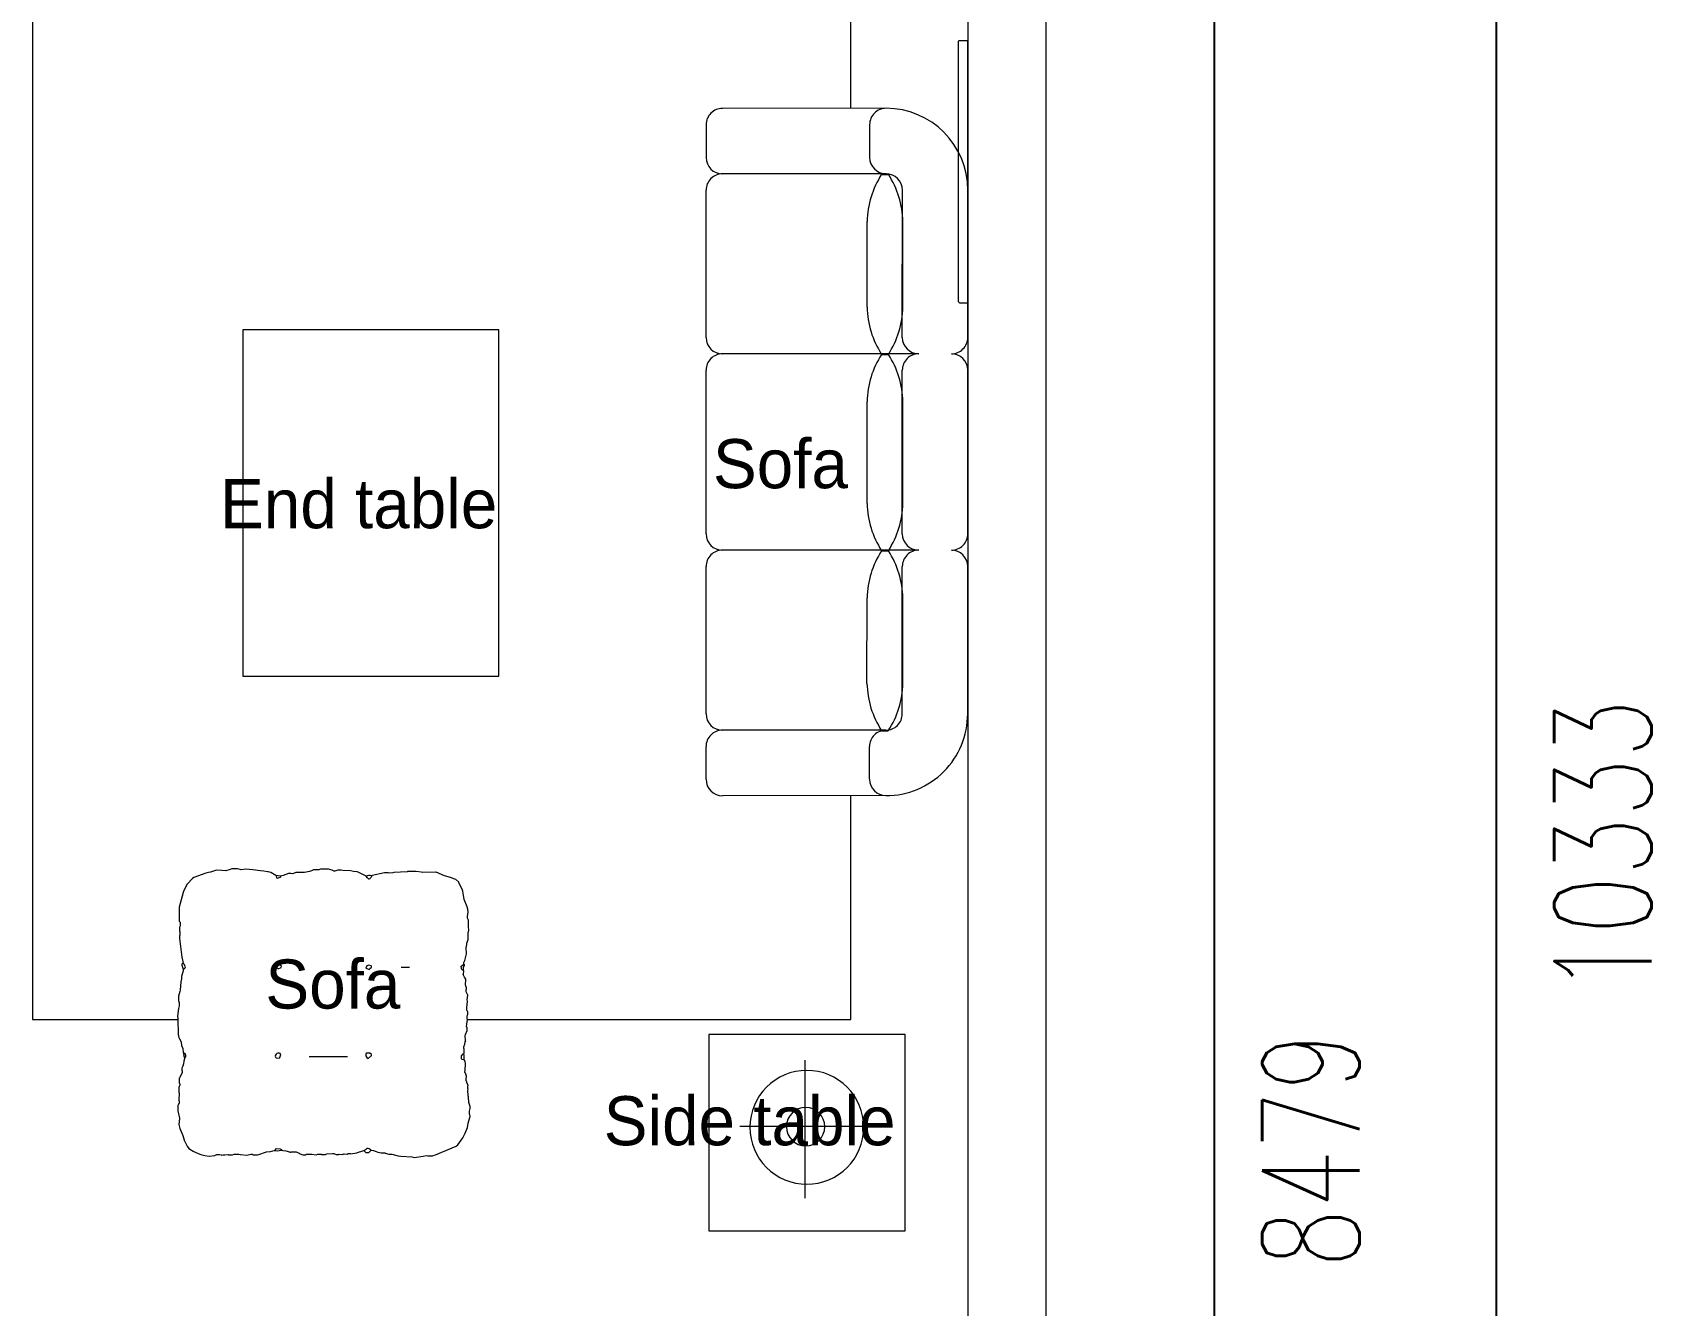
# Model space of a CAD drawing. Header units: millimetres. Extents: x 7725 to 15924, y -1264 to 13015.
# Drawn here: x 10975 to 15924, y 5345 to 9235 of the extents above; entities that cross this region are included whole.
import ezdxf

# ---------------------------------------------------------------- set-up
doc = ezdxf.new("R2010")
doc.units = ezdxf.units.MM
doc.set_wipeout_variables(frame=1)
doc.linetypes.add('ACAD_ISO07W100', pattern=[3, 0, -3])
for name, color, linetype, lineweight in [('BS-非承重墙', 255, 'Continuous', 13), ('DS-活动家具', 4, 'Continuous', 13), ('DS-绿化陈设', 4, 'Continuous', 13)]:
    doc.layers.add(name, color=color, linetype=linetype, lineweight=lineweight)
doc.layers.add('PUB_DIM', color=3, linetype='Continuous')
doc.styles.add('_TCH_DIM_T3', font='SIMPLEX', dxfattribs={"width": 0.705882, "bigfont": 'GBCBIG'})

# ---------------------------------------------------------------- blocks, each defined once
blk = doc.blocks.new('Symbol(furniture)972680_f_116_undefined__0_2_3529155b5ca4420893392873dd5757be')
at = {"color": 7, "linetype": 'ACAD_ISO07W100', "ltscale": 10}
blk.add_wipeout([(277.3, 2166.8), (296.5, 2176.4), (2667.7, 2176.4), (2677.3, 2157.2), (2677.3, 189.2), (2660.5, 177.2), (289.3, 177.2), (277.3, 194), (277.3, 194)], dxfattribs=at).dxf.layer = 'DS-绿化陈设'
at = {"layer": 'DS-绿化陈设', "color": 4, "linetype": 'Continuous', "flags": 128}
blk.add_lwpolyline([(277.3, 176.8), (2677.3, 176.8), (2677.3, 2176.8), (277.3, 2176.8), (277.3, 176.8)], dxfattribs=at)
blk = doc.blocks.new('Symbol(furniture)972679_f_234_undefined__0_SmartLegend_835bd0d2306c4173ba29ed899aad8af3')
at = {"color": 7, "linetype": 'ACAD_ISO07W100', "ltscale": 10}
blk.add_wipeout([(21, 529), (22, 537), (25, 545), (27, 553), (27, 565), (24, 573), (24, 589), (26, 597), (28, 605), (30, 613), (31, 621), (32, 629), (33, 637), (34, 645), (34, 657), (36, 665), (38, 673), (41, 681), (38, 689), (36, 697), (40, 705), (39, 715), (37, 723), (35, 731), (34, 745), (33, 753), (32, 763), (31, 771), (30, 779), (29, 787), (28, 801), (29, 809), (28, 831), (30, 839), (30, 849), (27, 857), (27, 903), (29, 911), (32, 919), (34, 927), (36, 935), (38, 943), (40, 951), (42, 959), (45, 967), (51, 979), (55, 985), (74, 1005), (82, 1008), (90, 1011), (98, 1014), (106, 1017), (114, 1020), (122, 1022), (130, 1025), (138, 1025), (146, 1027), (154, 1030), (162, 1033), (170, 1033), (178, 1031), (186, 1030), (194, 1031), (202, 1034), (210, 1037), (232, 1037), (240, 1035), (250, 1035), (260, 1036), (272, 1037), (280, 1036), (288, 1034), (298, 1034), (306, 1032), (314, 1030), (322, 1029), (330, 1028), (338, 1027), (346, 1026), (362, 1019), (370, 1014), (378, 1014), (386, 1012), (394, 1014), (402, 1017), (410, 1020), (422, 1021), (430, 1021), (438, 1025), (464, 1025), (472, 1024), (480, 1026), (488, 1028), (500, 1034), (520, 1034), (528, 1036), (556, 1036), (564, 1034), (576, 1029), (584, 1032), (596, 1033), (604, 1031), (632, 1031), (642, 1027), (650, 1026), (658, 1026), (678, 1016), (686, 1011), (694, 1014), (704, 1014), (714, 1015), (722, 1017), (730, 1019), (738, 1020), (746, 1022), (764, 1023), (772, 1021), (780, 1023), (788, 1025), (818, 1026), (830, 1027), (864, 1028), (872, 1026), (880, 1025), (888, 1024), (898, 1024), (920, 1025), (932, 1026), (942, 1021), (952, 1017), (962, 1013), (970, 1011), (978, 1009), (986, 1007), (996, 1002), (1004, 999), (1010, 995), (1027, 963), (1029, 955), (1031, 947), (1031, 937), (1032, 929), (1035, 921), (1040, 911), (1043, 903), (1045, 895), (1046, 887), (1045, 879), (1044, 871), (1045, 863), (1047, 855), (1047, 843), (1048, 827), (1048, 817), (1046, 809), (1046, 799), (1047, 787), (1042, 775), (1041, 767), (1040, 759), (1040, 749), (1041, 737), (1038, 729), (1036, 721), (1034, 713), (1031, 705), (1033, 697), (1030, 689), (1030, 679), (1032, 671), (1030, 663), (1038, 647), (1038, 639), (1037, 631), (1039, 623), (1041, 615), (1040, 607), (1041, 599), (1045, 591), (1044, 583), (1043, 575), (1045, 567), (1044, 559), (1042, 551), (1042, 539), (1045, 531), (1045, 523), (1043, 515), (1043, 507), (1044, 495), (1042, 487), (1042, 479), (1043, 467), (1037, 453), (1036, 445), (1037, 431), (1035, 423), (1033, 415), (1031, 407), (1032, 387), (1032, 379), (1033, 369), (1034, 361), (1037, 353), (1038, 337), (1036, 329), (1035, 321), (1038, 313), (1041, 305), (1039, 297), (1040, 289), (1043, 281), (1046, 273), (1045, 265), (1045, 243), (1047, 235), (1048, 213), (1051, 205), (1054, 197), (1053, 189), (1051, 181), (1052, 171), (1054, 163), (1049, 153), (1047, 145), (1046, 137), (1045, 129), (1042, 121), (1038, 111), (1034, 101), (1030, 93), (1023, 79), (1019, 73), (1010, 63), (998, 56), (990, 53), (982, 50), (972, 45), (964, 42), (956, 39), (946, 34), (938, 31), (930, 28), (922, 25), (914, 24), (904, 24), (896, 26), (888, 23), (876, 22), (868, 21), (860, 20), (850, 20), (842, 21), (834, 23), (820, 23), (812, 24), (798, 24), (790, 26), (782, 28), (774, 31), (766, 30), (758, 33), (750, 35), (734, 35), (720, 41), (712, 43), (704, 44), (698, 38), (690, 35), (682, 40), (674, 43), (666, 40), (658, 37), (650, 35), (640, 34), (632, 32), (624, 33), (616, 31), (608, 31), (600, 29), (592, 30), (584, 28), (572, 33), (564, 34), (552, 33), (544, 30), (536, 28), (528, 30), (516, 30), (508, 28), (500, 28), (492, 30), (476, 30), (468, 28), (460, 29), (440, 39), (422, 39), (414, 40), (406, 42), (398, 43), (390, 44), (380, 44), (372, 42), (364, 44), (356, 42), (348, 40), (334, 39), (322, 33), (314, 31), (306, 29), (288, 28), (280, 30), (272, 28), (252, 27), (244, 29), (236, 31), (222, 31), (214, 28), (206, 27), (198, 29), (180, 28), (172, 28), (164, 29), (156, 28), (148, 26), (138, 25), (126, 24), (118, 25), (110, 27), (100, 31), (92, 33), (72, 43), (64, 48), (58, 53), (49, 69), (46, 77), (43, 85), (40, 93), (37, 101), (34, 109), (31, 117), (28, 125), (26, 133), (25, 145), (27, 153), (27, 163), (25, 171), (23, 179), (22, 201), (26, 211), (26, 219), (25, 233), (26, 241), (25, 265), (29, 273), (28, 281), (27, 299), (32, 307), (37, 317), (37, 325), (36, 333), (40, 341), (42, 349), (42, 359), (45, 367), (43, 375), (43, 385), (41, 393), (40, 403), (34, 415), (34, 427), (26, 441), (24, 449), (23, 467), (22, 495), (22, 495)], dxfattribs=at).dxf.layer = 'DS-活动家具'
at = {"layer": 'DS-活动家具', "color": 4, "linetype": 'Continuous', "flags": 128}
for points in [[(692, 1004), (690.8, 1005.9), (686, 1011), (670.2, 1020.2), (657.9, 1025.6), (655.1, 1026.4), (642, 1027.5), (631, 1030.5), (604, 1031.5), (597.1, 1032.4), (596, 1033), (586, 1033), (576, 1029), (573.9, 1029.7), (566.1, 1033.2), (554, 1036), (525, 1036), (520, 1034.5), (501, 1033.5), (493.1, 1030.7), (486.9, 1028.2), (468.8, 1024.3), (464, 1024.5), (438, 1025), (430.1, 1020.8), (426, 1019.5), (421, 1021), (412, 1021), (393.1, 1013.7), (383, 1012), (369.1, 1014.2), (368, 1014), (350.5, 1024.1), (341.1, 1026.4), (338.1, 1027.3), (325, 1029.4), (313, 1030.5), (286, 1034.5), (260.1, 1036.5), (245, 1034), (241.9, 1034.6), (232, 1037), (212, 1037), (206.1, 1035.6), (191, 1030), (177.1, 1031.4), (157.9, 1032.2), (137.1, 1025.2), (130.1, 1024.6), (120.9, 1022.3), (78, 1007), (73.1, 1003.8), (54.2, 983.9), (42.4, 960.9), (40.6, 954.1), (27, 902), (27, 853), (29.2, 850.1), (30, 849), (30, 838), (28.6, 833.1), (28, 832), (28, 817), (29, 816), (29, 802), (28, 801), (28, 792), (36.4, 726.1), (39.6, 710.9), (40, 705), (39, 704), (36, 701), (36, 697), (39.3, 687.1), (41, 681), (48.1, 688.6), (49, 692), (43, 702.7), (40, 705)], [(369, 1014), (369.9, 1006.2), (375, 1004), (384.9, 1009.1), (387, 1012)], [(1031, 385), (1032, 388), (1032, 403), (1031, 404), (1031, 409), (1034.3, 418.9), (1036.4, 426.9), (1038, 430), (1037.4, 432), (1036, 448), (1037.4, 452.9), (1043, 467), (1043, 477), (1041.8, 478.9), (1041, 480), (1042.4, 488.9), (1044, 506), (1043, 507), (1043, 516), (1044.4, 521.9), (1045, 523), (1045, 533), (1043.8, 534.9), (1042.8, 536.9), (1042, 538), (1042, 549), (1043.4, 558), (1044.3, 571), (1043, 575), (1045, 592), (1041.4, 599.1), (1040, 603), (1040, 612), (1041, 613), (1041, 617), (1038.7, 623.9), (1037.8, 625.9), (1037, 627), (1038, 648), (1033.8, 654.8), (1029.6, 661.9), (1029, 666), (1029.8, 667.1), (1031.5, 676.5), (1030, 680), (1030.5, 690), (1033, 696), (1033, 699), (1031, 701), (1031.4, 706.9), (1034.3, 713.9), (1041, 738), (1040, 759), (1041.5, 770), (1042.4, 774.9), (1047, 788), (1046, 810), (1049, 821), (1049, 825), (1047.6, 828.9), (1047.3, 856.1), (1044.7, 862.9), (1044, 864), (1044, 871), (1046.4, 882.9), (1047, 884), (1045.4, 895.1), (1043.3, 903.1), (1032.4, 929.1), (1030.5, 945), (1027.7, 958.9), (1026.7, 961.9), (1013.8, 988.9), (1013.2, 990.1), (1003.4, 999.8), (996.1, 1002.3), (987.9, 1005.7), (976.1, 1009.4), (962.9, 1012.8), (933.1, 1025.2), (932, 1026), (887, 1024), (880.1, 1025.4), (863, 1028), (832, 1028), (831, 1027.4), (784.1, 1024.6), (781.1, 1023.7), (768.6, 1021.7), (764, 1023), (751, 1023), (707.1, 1013.6), (706, 1013)], [(376, 684), (387, 689), (388.1, 694.2), (384.1, 696.2), (383, 697), (369, 697), (369, 692), (376, 684)], [(697, 682), (698.8, 684.1), (705, 691), (705, 694), (704, 695), (696, 697), (688.4, 694.9), (685.9, 687.3), (686, 687), (697, 682)], [(810, 690), (839, 690)], [(1030, 680), (1026, 680), (1024, 682), (1023.2, 686.1), (1021.9, 693.7), (1027.6, 698.9), (1028, 699), (1031, 701)], [(41, 681), (40.2, 677.9), (34.5, 657.2), (34.4, 648.9), (32.6, 639.1), (29.6, 609.1), (28.3, 604.9), (24, 588), (24, 572), (26.3, 566.1), (27, 565), (27, 554), (24.6, 545.1), (21, 517.3), (21.5, 509), (23.5, 453), (25.7, 441.9), (27.2, 438.1), (33.5, 427), (34.5, 414), (39.5, 404), (40.9, 389.1), (42, 387), (43, 383), (42, 382), (44.8, 369.3), (45, 369), (44.7, 367.1), (42.5, 359), (41.5, 349), (39.8, 341.1), (36, 334), (36, 326), (37, 325), (37, 317), (27.6, 300.1), (27, 299), (27, 282), (28.2, 280.1), (29, 279), (29, 273), (27.8, 271.1), (26.8, 269.1), (25, 266), (25, 248), (26, 247), (25, 220), (26, 219), (26, 212), (22.7, 203.1), (22, 202), (22, 183), (28, 157), (27.4, 155.9), (25.6, 135.4), (29.2, 121.1), (39.3, 96.1), (45.8, 76.9), (46.8, 74.9), (54.2, 58.2), (60, 51), (76.1, 41.2), (80.8, 38.8), (93.1, 32.3), (102.9, 29.6), (117, 25.4), (132, 24), (151.9, 26.3), (154.9, 27.3), (159, 29), (169, 29), (174.9, 27.6), (176, 27), (182.1, 27.6), (187.9, 28.4), (199, 29), (200.1, 28.4), (214.6, 28.3), (221, 31), (237, 31), (241.9, 29.6), (243.1, 29.4), (265, 27.2), (279, 30), (284, 30), (286.9, 28.7), (288, 28), (303, 28), (307.9, 29.4), (334.9, 38.5), (335, 38.5), (348.9, 40.4), (356.9, 42.3), (364, 44), (374.8, 42.1), (379.1, 43.6), (388, 45)], [(366, 373), (369, 370), (379, 369)], [(485, 375), (621, 375)], [(705, 379), (705, 382), (700, 387), (687, 387), (686, 386), (685, 385), (685, 378), (689, 372), (693, 368), (694, 368), (705, 379)], [(704, 45), (712.1, 43.4), (721.9, 39.8), (728.1, 37.2), (739.9, 35), (740, 35), (753, 35), (754.1, 34.3), (766, 30), (767, 31), (777, 31), (799.4, 24.1), (809, 23.5), (847.6, 20.7), (856, 19), (887.9, 23.3), (898.4, 26.1), (904.1, 24.4), (920.3, 24.6), (922.9, 25.4), (931.1, 27.8), (1003.9, 59.2), (1010, 63), (1028, 87.8), (1033.8, 100.1), (1036.2, 104.9), (1043.6, 125.1), (1046.6, 140.1), (1052.1, 159.6), (1054, 163), (1051, 174), (1051, 182), (1054, 192), (1054, 199), (1048.5, 213), (1047.5, 233), (1046.6, 236.9), (1046.4, 238.1), (1045.1, 255.7), (1046, 260), (1045, 261), (1045, 272), (1046, 273), (1042.2, 283.1), (1041.3, 285.1), (1039, 290), (1039, 297), (1041, 303), (1041, 306), (1036.8, 315.9), (1035.8, 317.9), (1035, 319), (1035.6, 327.1), (1037.5, 349), (1035.8, 358.8), (1032, 364), (1025.1, 364.5), (1023, 367)], [(1023, 367), (1023, 378), (1028.9, 384.2), (1031, 385)], [(364, 44), (370, 51), (383.1, 49.4), (387.8, 47.2), (388, 45), (392, 43.5), (403, 42.5), (415.9, 38.6), (417, 38), (421, 38), (422, 39), (439, 39), (449.9, 33.8), (453.9, 31.8), (463, 28), (472, 28), (476, 30), (495, 30), (509.5, 28.2), (516, 30), (528, 30), (529.1, 29.3), (542.4, 29.5), (547.1, 31.6), (567.1, 33.4), (571.9, 32.6), (581.1, 29.3), (589, 29.3), (590, 30), (603, 29), (605.9, 30.3), (607.9, 31.2), (609, 32), (620, 31), (622.9, 32.3), (624, 33), (630, 33), (631, 32), (654.1, 35.7), (655.9, 36.3), (675.1, 42.6), (678, 43), (685, 36), (695.8, 36.8), (703, 44)], [(703, 44), (704, 45)]]:
    blk.add_lwpolyline(points, dxfattribs=at)
at = {"layer": 'DS-活动家具', "color": 4, "linetype": 'Continuous'}
for centre, radius, start, end in [((698.4, 987.6), 26.5, 73.4038, 118.0174), ((696.5, 1008.4), 6.29, 224.927, 336.1766), ((698.4, 1012.5), 7.62, 299.9383, 3.7493), ((43.1, 380.8), 6.33, 12.1396, 100.1188), ((41.3, 377.5), 9.27, 293.7983, 29.8575), ((377.3, 375.9), 11.6, 121.9655, 194.5861), ((376.5, 378.3), 9.26, 23.5982, 125.8218), ((368.6, 381.7), 16.4, 309.425, 1.0247), ((991.1, 372.6), 41.8, 348.1714, 17.2812), ((664.2, 73.6), 33.6, 294.3391, 317.7157), ((686.8, 23.8), 27.3, 50.9654, 85.4318)]:
    blk.add_arc(centre, radius, start, end, dxfattribs=at)
blk = doc.blocks.new('Symbol(furniture)982211_f_205_undefined__0_1_8ef7d8eaae424de186f024e5da2397af')
at = {"color": 7, "linetype": 'ACAD_ISO07W100', "ltscale": 10}
blk.add_wipeout([(312.9, 522.3), (315, 539.1), (319.2, 555.9), (321.3, 572.7), (325.5, 589.5), (344.4, 631.5), (354.9, 648.3), (365.4, 660.9), (373.8, 673.5), (399, 698.7), (411.6, 707.1), (424.2, 717.6), (466.2, 740.7), (483, 747), (499.8, 751.2), (516.6, 753.3), (533.4, 757.5), (550.2, 757.5), (1020.6, 759.6), (1037.4, 753.3), (1062.7, 730.2), (1075.3, 740.7), (1087.9, 753.3), (1104.7, 757.5), (1617.1, 759.6), (1633.9, 755.4), (1659.1, 732.3), (1675.9, 742.8), (1688.5, 753.3), (1705.3, 757.5), (2175.8, 759.6), (2192.6, 757.5), (2209.4, 753.3), (2226.2, 751.2), (2243, 747), (2285, 728.1), (2301.8, 717.6), (2314.4, 707.1), (2327, 698.7), (2352.2, 673.5), (2360.6, 660.9), (2371.1, 648.3), (2394.2, 606.3), (2400.5, 589.5), (2404.7, 572.7), (2406.8, 555.9), (2411, 539.1), (2411, 522.3), (2413.1, 1.4), (2406.8, -15.4), (2390, -32.2), (2373.2, -38.5), (2255.6, -40.6), (2238.8, -34.3), (2213.6, -11.2), (2201, -21.7), (2188.4, -34.3), (2171.6, -38.5), (1705.3, -40.6), (1688.5, -34.3), (1663.3, -11.2), (1650.7, -21.7), (1638.1, -34.3), (1621.3, -38.5), (1108.9, -40.6), (1092.1, -36.4), (1066.9, -13.3), (1050, -23.8), (1037.4, -34.3), (1020.6, -38.5), (558.6, -40.6), (541.8, -36.4), (516.6, -13.3), (499.8, -23.8), (487.2, -34.3), (470.4, -38.5), (357, -40.6), (340.2, -36.4), (319.2, -15.4), (315, 1.4), (315, 1.4)], dxfattribs=at).dxf.layer = 'DS-活动家具'
at = {"layer": 'DS-活动家具', "color": 4, "linetype": 'Continuous'}
for p, q in [((1012.9, 759.5), (562.9, 759.6)), ((1612.9, 759.5), (1112.9, 759.5)), ((2162.9, 759.4), (1712.9, 759.5)), ((1062.9, 609.5), (1063.1, 9.5)), ((1662.9, 609.5), (1663.1, 9.5)), ((1012.9, 559.5), (562.9, 559.6)), ((920.2, 561.4), (659.1, 561.4)), ((1612.9, 559.5), (1112.9, 559.5)), ((1520.2, 561.4), (1209.1, 561.4)), ((2162.9, 559.4), (1712.9, 559.5)), ((2070.2, 561.3), (1809.1, 561.4)), ((312.9, 509.6), (313.1, 9.6)), ((512.9, 509.6), (513.1, 9.6)), ((514.7, 496.3), (514.7, 516.8)), ((1064.7, 496.2), (1064.7, 516.7)), ((1064.7, 496.2), (1064.7, 516.7)), ((1664.7, 496.2), (1664.7, 516.7)), ((1664.7, 496.2), (1664.7, 516.7)), ((2212.9, 509.4), (2213.1, 9.4)), ((2214.7, 496.1), (2214.7, 516.7)), ((2412.9, 509.4), (2413.1, 9.4)), ((362.9, 459.6), (462.9, 459.6)), ((920.2, 451.6), (659.1, 451.7)), ((1520.2, 451.6), (1209.1, 451.6)), ((2070.2, 451.5), (1809.1, 451.6)), ((2362.9, 459.4), (2262.9, 459.4)), ((363.1, -40.4), (463.1, -40.4)), ((1013.1, -40.5), (563.1, -40.4)), ((1613.1, -40.5), (1113.1, -40.5)), ((2163.1, -40.6), (1713.1, -40.5)), ((2363.1, -40.6), (2263.1, -40.6))]:
    blk.add_line(p, q, dxfattribs=at)
for centre, radius, start, end in [((562.9, 509.6), 250, 90, 180), ((1012.9, 709.5), 50, 360, 90), ((1112.9, 709.5), 50, 90, 180), ((1612.9, 709.5), 50, 360, 90), ((1712.9, 709.5), 50, 90, 180), ((2162.9, 509.4), 250, 360, 90), ((1012.9, 609.5), 50, 270, 360), ((1112.9, 609.5), 50, 180, 270), ((1612.9, 609.5), 50, 270, 360), ((1712.9, 609.5), 50, 180, 270), ((562.9, 509.6), 50, 90, 180), ((665.3, 285.3), 276.2, 91.2834, 123.0535), ((914, 285.3), 276.2, 56.9465, 88.7166), ((1215.3, 285.3), 276.2, 91.2834, 123.0535), ((1514, 285.3), 276.2, 56.9465, 88.7166), ((1815.3, 285.3), 276.2, 91.2834, 123.0535), ((2064, 285.2), 276.2, 56.9465, 88.7166), ((2162.9, 509.4), 50, 360, 90), ((362.9, 509.6), 50, 180, 270), ((462.9, 509.6), 50, 270, 360), ((665.3, 727.8), 276.2, 236.9465, 268.7166), ((914, 727.7), 276.2, 271.2834, 303.0535), ((1215.3, 727.7), 276.2, 236.9465, 268.7166), ((1514, 727.7), 276.2, 271.2834, 303.0535), ((1815.3, 727.7), 276.2, 236.9465, 268.7166), ((2064, 727.6), 276.2, 271.2834, 303.0535), ((2262.9, 509.4), 50, 180, 270), ((2362.9, 509.4), 50, 270, 360), ((363.1, 9.6), 50, 180, 270), ((463.1, 9.6), 50, 270, 360), ((563.1, 9.6), 50, 180, 270), ((1013.1, 9.5), 50, 270, 360), ((1113.1, 9.5), 50, 180, 270), ((1613.1, 9.5), 50, 270, 360), ((1713.1, 9.5), 50, 180, 270), ((2163.1, 9.4), 50, 270, 360), ((2263.1, 9.4), 50, 180, 270), ((2363.1, 9.4), 50, 270, 360)]:
    blk.add_arc(centre, radius, start, end, dxfattribs=at)
blk = doc.blocks.new('Symbol(furniture)972676_f_152_undefined__0_2_9168dd8b240c46d2b68dd96803c80072')
at = {"color": 7, "linetype": 'ACAD_ISO07W100', "ltscale": 10}
blk.add_wipeout([(542.1, 956), (551.7, 960.8), (1737.3, 960.8), (1742.1, 951.2), (1742.1, -234.4), (1732.5, -239.1), (546.9, -239.1), (542.1, -229.6), (542.1, -229.6)], dxfattribs=at).dxf.layer = 'DS-活动家具'
at = {"layer": 'DS-活动家具', "color": 4, "linetype": 'Continuous', "flags": 128}
blk.add_lwpolyline([(542.1, -239.2), (1742.1, -239.2), (1742.1, 960.8), (542.1, 960.8), (542.1, -239.2)], dxfattribs=at)
blk = doc.blocks.new('Symbol(furniture)972677_f_253_undefined__0_1_618527fa52eb40f4a948133a0b1ec4b5')
at = {"color": 7, "linetype": 'ACAD_ISO07W100', "ltscale": 10}
blk.add_wipeout([(233.6, 711.2), (241.6, 715.2), (829.6, 715.2), (833.5, 707.2), (833.5, 119.2), (825.6, 115.2), (237.6, 115.2), (233.6, 123.2), (233.6, 123.2)], dxfattribs=at).dxf.layer = 'DS-活动家具'
at = {"layer": 'DS-活动家具', "color": 4, "linetype": 'Continuous'}
for p, q in [((513.3, 210.1), (513.3, 634.4)), ((312.5, 408.9), (733.3, 408.9))]:
    blk.add_line(p, q, dxfattribs=at)
at = {"layer": 'DS-活动家具', "color": 4, "linetype": 'Continuous', "flags": 128}
blk.add_lwpolyline([(233.6, 115.2), (833.6, 115.2), (833.6, 715.2), (233.6, 715.2), (233.6, 115.2)], dxfattribs=at)
at = {"layer": 'DS-活动家具', "color": 4, "linetype": 'Continuous'}
for centre, radius, start, end in [((517.2, 414.6), 173.9, 0, 180), ((515.3, 410.8), 58.7, 0, 180), ((517.2, 414.6), 173.9, 180, 0), ((515.3, 410.8), 58.7, 180, 0)]:
    blk.add_arc(centre, radius, start, end, dxfattribs=at)
blk = doc.blocks.new('Symbol(furniture)973247_f_114_undefined__0_SmartLegend_f888d106ad9d42bc973a915ed669063f')
at = {"layer": 'DS-绿化陈设', "color": 4, "linetype": 'Continuous', "flags": 128}
blk.add_lwpolyline([(817, 19), (821, 23), (821, 46), (819, 48), (21, 48), (21, 21), (23, 19), (817, 19)], dxfattribs=at)

msp = doc.modelspace()

# ---------------------------------------------------------------- linework, layer by layer
at = {"layer": 'BS-非承重墙', "color": 255, "linetype": 'Continuous'}
for p, q in [((13834.1, 9797.1), (13834.1, 9082.3)), ((14074.1, 1582.4), (14074.1, 9322.3)), ((13834.1, 9082.3), (13834.1, 6092.5)), ((13834.1, 6092.5), (13834.1, 1822.4))]:
    msp.add_line(p, q, dxfattribs=at)
at = {"layer": 'PUB_DIM'}
for p, q in [((15450.7, 1581.9), (15450.7, 11915.1)), ((14588.5, 1581.9), (14588.5, 10060.4))]:
    msp.add_line(p, q, dxfattribs=at)

# ---------------------------------------------------------------- block references
at = {"layer": 'DS-活动家具', "color": 7, "rotation": 269.9999958057536}
msp.add_blockref('Symbol(furniture)972677_f_253_undefined__0_1_618527fa52eb40f4a948133a0b1ec4b5', (12927.5, 6407.3), dxfattribs=at)
at = {"layer": 'DS-绿化陈设', "color": 7, "xscale": 1.28509866309469, "yscale": 1.250847088289447, "rotation": 269.9999958055517}
msp.add_blockref('Symbol(furniture)972680_f_116_undefined__0_2_3529155b5ca4420893392873dd5757be', (10753.5, 9659.9), dxfattribs=at)

# ---------------------------------------------------------------- texts
at = {"layer": 'PUB_DIM', "color": 7, "char_height": 297.5, "attachment_point": 5, "rotation": 90, "style": '_TCH_DIM_T3'}
for s, insert in [('\\A1;10333', (15775.7, 6748.5)), ('\\A1;8479', (14882.8, 5821.1))]:
    msp.add_mtext(s, dxfattribs=dict(at, insert=insert))

# ---------------------------------------------------------------- next in the draw order: block references
at = {"layer": 'DS-活动家具', "color": 7, "rotation": 269.9999958057536}
msp.add_blockref('Symbol(furniture)982211_f_205_undefined__0_1_8ef7d8eaae424de186f024e5da2397af', (13074.5, 9316.5), dxfattribs=at)
at = {"layer": 'DS-活动家具', "color": 7, "xscale": 0.8810749616241106, "yscale": 0.6518249661603477, "rotation": 90.00000419448526}
msp.add_blockref('Symbol(furniture)972676_f_152_undefined__0_2_9168dd8b240c46d2b68dd96803c80072', (12244.6, 6791.3), dxfattribs=at)
at = {"layer": 'DS-活动家具', "color": 7, "xscale": 0.8660430347372312, "yscale": 0.8658182811923325}
msp.add_blockref('Symbol(furniture)972679_f_234_undefined__0_SmartLegend_835bd0d2306c4173ba29ed899aad8af3', (11400.5, 5781.6), dxfattribs=at)

# ---------------------------------------------------------------- next in the draw order: texts
at = {"insert": (12721.2, 5985.2), "char_height": 150, "attachment_point": 1}
msp.add_mtext_dynamic_manual_height_columns('Side table', width=5901.226, gutter_width=12.5, heights=[841.2], dxfattribs=at)

# ---------------------------------------------------------------- next in the draw order: block references
at = {"layer": 'DS-绿化陈设', "color": 7, "xscale": 1.000207500008403, "yscale": 1.024172413803171, "rotation": 269.9999958057901}
msp.add_blockref('Symbol(furniture)973247_f_114_undefined__0_SmartLegend_f888d106ad9d42bc973a915ed669063f', (13785, 9230.3), dxfattribs=at)

# ---------------------------------------------------------------- next in the draw order: texts
at = {"char_height": 150, "attachment_point": 1}
for s, insert in [('Sofa', (13055.1, 7992.8)), ('End table', (11548.4, 7870.5)), ('Sofa', (11687, 6402.9))]:
    msp.add_mtext_dynamic_manual_height_columns(s, width=5901.226, gutter_width=12.5, heights=[841.2], dxfattribs=dict(at, insert=insert))

doc.saveas('drawing.dxf')
